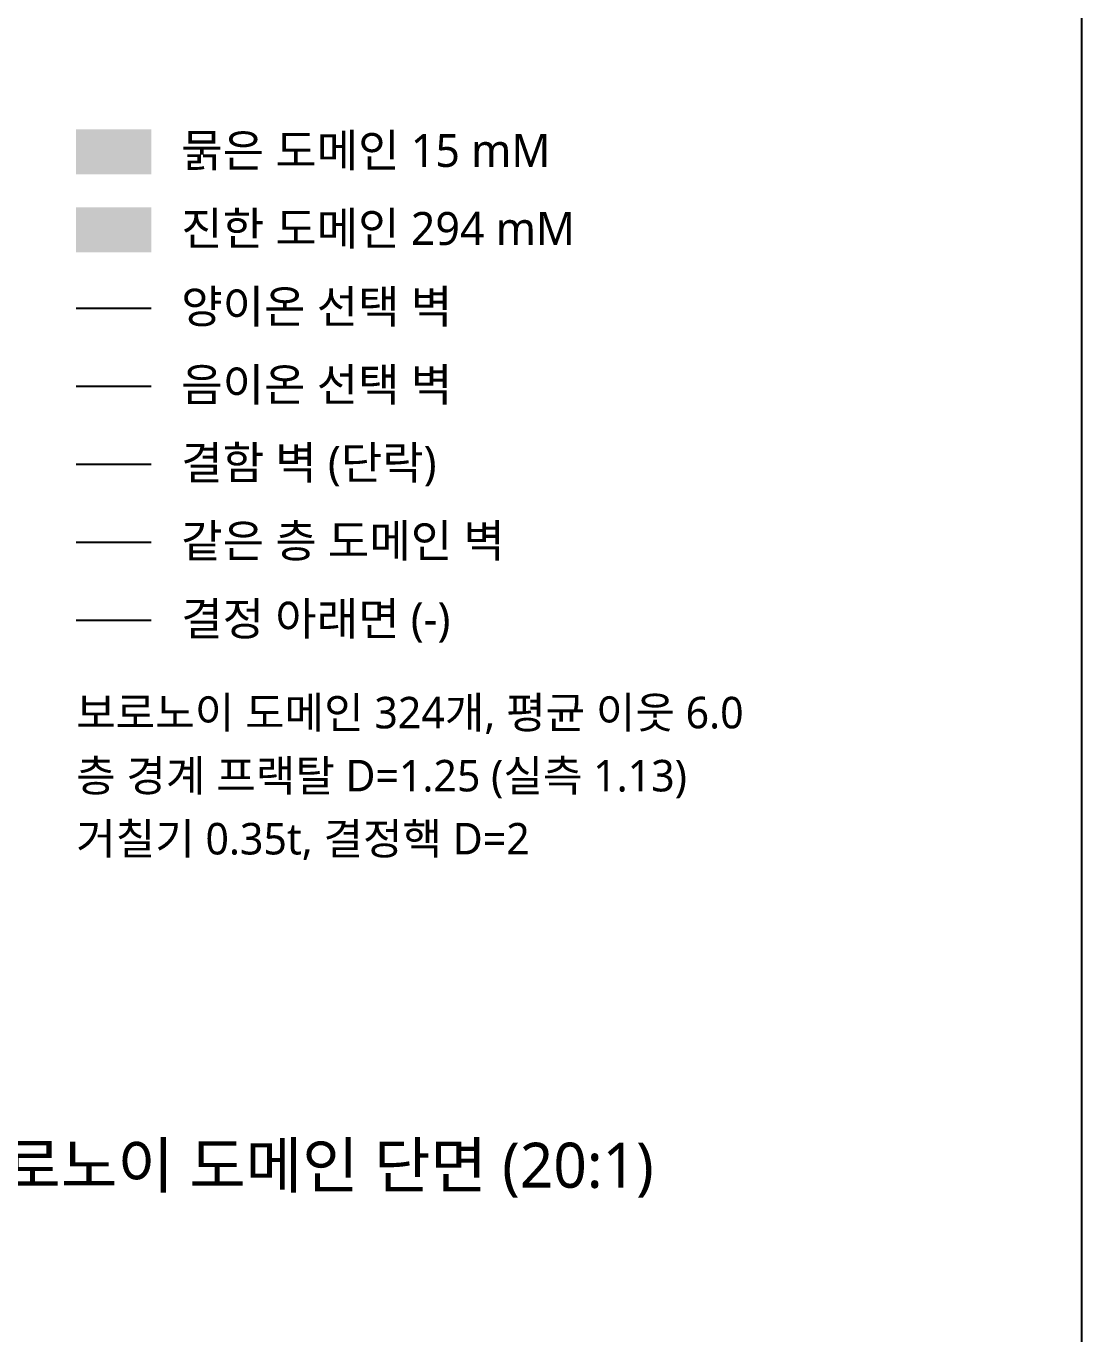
# Model space of a CAD drawing. Header units: millimetres. Extents: x 10 to 410, y 10 to 287.
# Drawn here: x 339.7 to 410, y 96.3 to 183.4 of the extents above; entities that cross this region are included whole.
import ezdxf
from ezdxf.enums import TextEntityAlignment as Align

# ---------------------------------------------------------------- set-up
doc = ezdxf.new("R2010")
doc.units = ezdxf.units.MM
for name, color, linetype in [('BORDER', 7, 'CONTINUOUS'), ('DEFECT', 1, 'CONTINUOUS'), ('ELECTRODE', 250, 'CONTINUOUS'), ('FILL_A', 254, 'CONTINUOUS'), ('FILL_B', 151, 'CONTINUOUS'), ('GRAIN', 8, 'CONTINUOUS'), ('MEMBRANE_A', 94, 'CONTINUOUS'), ('MEMBRANE_C', 30, 'CONTINUOUS'), ('TEXT', 7, 'CONTINUOUS')]:
    doc.layers.add(name, color=color, linetype=linetype)
doc.styles.get("Standard").update_dxf_attribs({"font": 'malgun.ttf'})

msp = doc.modelspace()

# ---------------------------------------------------------------- linework, layer by layer
at = {"layer": 'BORDER'}
msp.add_line((410, 10), (410, 287), dxfattribs=at)
at = {"layer": 'DEFECT'}
msp.add_line((343, 154.2), (348, 154.2), dxfattribs=at)
at = {"layer": 'ELECTRODE'}
msp.add_line((343, 143.8), (348, 143.8), dxfattribs=at)
at = {"layer": 'FILL_A'}
for points in [[(343, 173.5), (348, 173.5), (348, 176.5)], [(343, 173.5), (348, 176.5), (343, 176.5)]]:
    msp.add_solid(points, dxfattribs=at)
at = {"layer": 'FILL_B'}
for points in [[(343, 168.3), (348, 168.3), (348, 171.3)], [(343, 168.3), (348, 171.3), (343, 171.3)]]:
    msp.add_solid(points, dxfattribs=at)
at = {"layer": 'GRAIN'}
msp.add_line((343, 149), (348, 149), dxfattribs=at)
at = {"layer": 'MEMBRANE_A'}
msp.add_line((343, 159.4), (348, 159.4), dxfattribs=at)
at = {"layer": 'MEMBRANE_C'}
msp.add_line((343, 164.6), (348, 164.6), dxfattribs=at)

# ---------------------------------------------------------------- texts
at = {"layer": 'TEXT'}
for s, height, p in [('묽은 도메인 15 mM', 2.2, (350, 174)), ('진한 도메인 294 mM', 2.2, (350, 168.8)), ('양이온 선택 벽', 2.2, (350, 163.6)), ('음이온 선택 벽', 2.2, (350, 158.4)), ('결함 벽 (단락)', 2.2, (350, 153.2)), ('같은 층 도메인 벽', 2.2, (350, 148)), ('결정 아래면 (-)', 2.2, (350, 142.8)), ('보로노이 도메인 324개, 평균 이웃 6.0', 2.1, (343, 136.6)), ('층 경계 프랙탈 D=1.25 (실측 1.13)', 2.1, (343, 132.4)), ('거칠기 0.35t, 결정핵 D=2', 2.1, (343, 128.2))]:
    msp.add_text(s, height=height, dxfattribs=at).set_placement(p)
msp.add_text('상세 C: 결정 아래쪽 보로노이 도메인 단면 (20:1)', height=3, dxfattribs=at).set_placement((341, 106), align=Align.CENTER)

doc.saveas('drawing.dxf')
